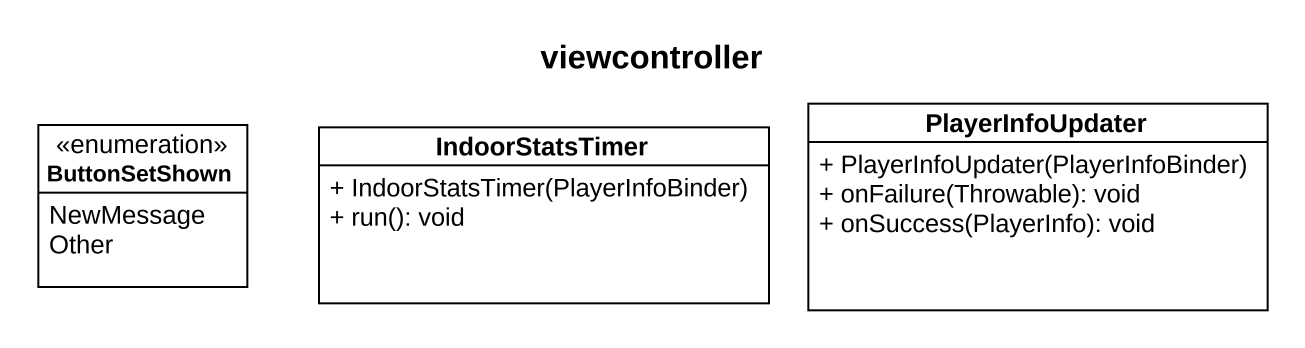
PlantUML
@startuml
title viewcontroller
hide circle
hide empty members
skinparam classAttributeIconSize 0
class PlayerInfoUpdater {
  + PlayerInfoUpdater(PlayerInfoBinder)
  + onFailure(Throwable): void
  + onSuccess(PlayerInfo): void
}
enum ButtonSetShown {
  NewMessage
  Other
}
class IndoorStatsTimer {
  + IndoorStatsTimer(PlayerInfoBinder)
  + run(): void
}
@enduml
